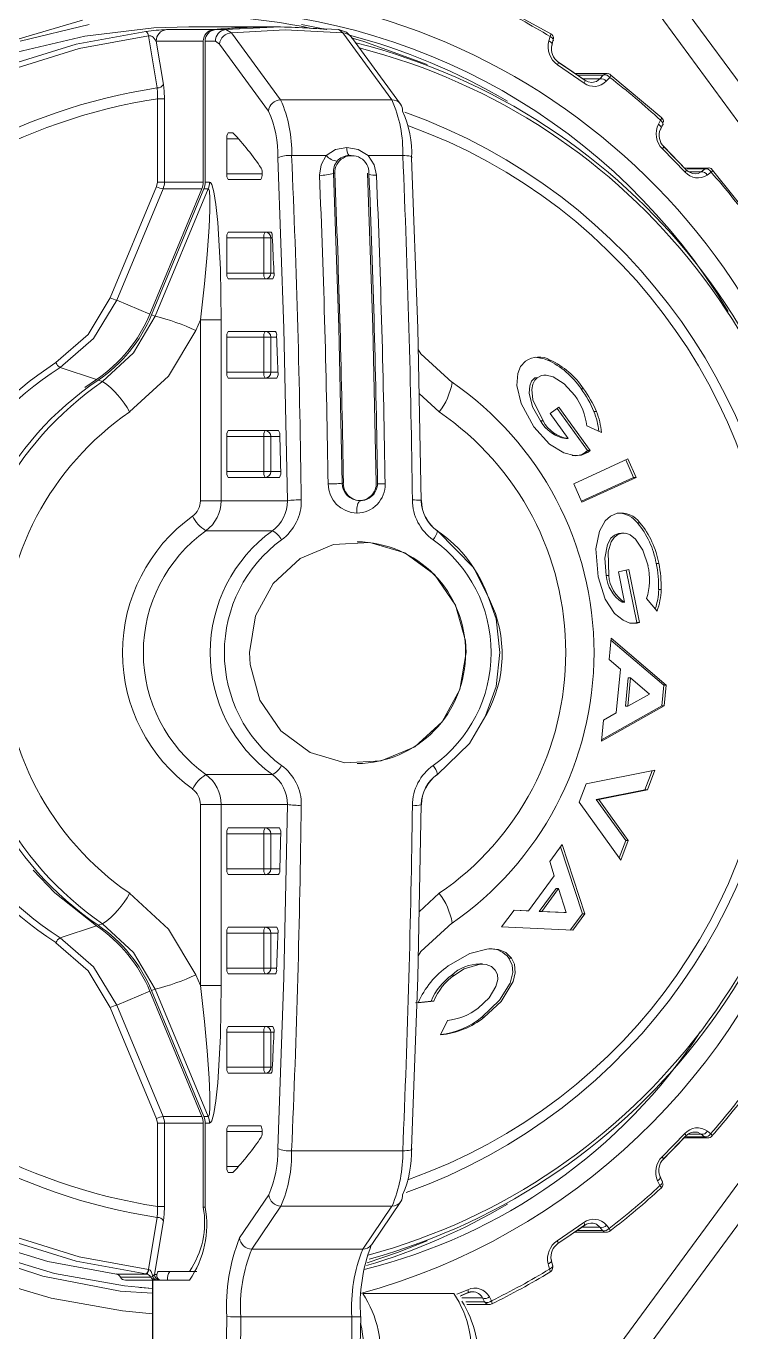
# Model space of a CAD drawing. Header units: millimetres. Extents: x 0 to 197, y 0 to 196.
# Drawn here: x 91.11 to 92.643, y 150.217 to 153.057 of the extents above; entities that cross this region are included whole.
import ezdxf

# ---------------------------------------------------------------- set-up
doc = ezdxf.new("R2010")
doc.units = ezdxf.units.MM

msp = doc.modelspace()

# ---------------------------------------------------------------- linework, layer by layer
at = {"color": 7, "linetype": 'Continuous', "lineweight": 15}
for p, q in [((92.7165, 152.8601), (91.5636, 154.4256)), ((91.5267, 154.3872), (92.6791, 152.8225)), ((92.2518, 153.0402), (92.1252, 153.1097)), ((91.3949, 152.9228), (91.3761, 153.036)), ((91.4155, 153.0497), (91.5178, 153.0497)), ((91.641, 153.0556), (91.4638, 153.0556)), ((91.522, 153.0497), (91.5441, 153.0497)), ((91.5441, 153.0497), (91.5571, 153.0426)), ((91.6637, 152.8969), (91.5571, 153.0426)), ((91.6635, 153.0556), (91.6451, 153.0556)), ((91.6635, 153.0556), (91.7905, 153.0497)), ((91.7905, 153.0497), (91.7989, 153.0426)), ((91.7989, 153.0426), (91.9054, 152.8969)), ((91.9244, 152.8875), (91.8178, 153.0332)), ((92.2473, 153.0252), (92.2501, 153.0346)), ((91.4085, 152.9304), (91.393, 153.0244)), ((91.393, 153.0244), (91.4953, 153.0244)), ((91.4953, 153.0244), (91.4953, 152.718)), ((91.4995, 152.718), (91.4995, 153.0244)), ((91.4995, 153.0244), (91.5216, 153.0244)), ((91.5216, 153.0244), (91.5308, 153.0183)), ((91.5308, 153.0183), (91.6373, 152.8726)), ((92.2544, 153.0184), (92.2563, 153.025)), ((92.3256, 152.9397), (92.2679, 152.9792)), ((92.3243, 152.9335), (92.2663, 152.9732)), ((92.3742, 152.9541), (92.3046, 152.9541)), ((92.3658, 152.9507), (92.3582, 152.9425)), ((92.4931, 152.8575), (92.3821, 152.9509)), ((92.3798, 152.9457), (92.3722, 152.9374)), ((91.3956, 152.718), (91.3956, 152.8993)), ((91.4107, 152.8993), (91.3956, 152.8993)), ((91.4107, 152.718), (91.4107, 152.8993)), ((91.9054, 152.8969), (91.6637, 152.8969)), ((92.4858, 152.8443), (92.4903, 152.8526)), ((92.4914, 152.8356), (92.4946, 152.8416)), ((91.5466, 152.8123), (91.5466, 152.7361)), ((91.5601, 152.825), (91.5493, 152.825)), ((92.5439, 152.7396), (92.4947, 152.7901)), ((92.5464, 152.7449), (92.4973, 152.7952)), ((91.6877, 152.7757), (91.763, 152.7757)), ((91.817, 152.7757), (91.8128, 152.7757)), ((91.8541, 152.7757), (91.9294, 152.7757)), ((92.5942, 152.7486), (92.5428, 152.7486)), ((91.5493, 152.7234), (91.6206, 152.7234)), ((91.7786, 152.7376), (91.7814, 152.7376)), ((92.5878, 152.7468), (92.5788, 152.7405)), ((92.6006, 152.7395), (92.5917, 152.7332)), ((92.6949, 152.6301), (92.6038, 152.7439)), ((91.293, 152.4662), (91.3936, 152.7081)), ((91.3072, 152.4612), (91.4078, 152.7031)), ((91.4924, 152.7031), (91.3792, 152.431)), ((91.3827, 152.4295), (91.4965, 152.7031)), ((91.506, 152.7031), (91.3908, 152.426)), ((91.3956, 152.718), (91.3936, 152.7081)), ((91.4107, 152.718), (91.3956, 152.718)), ((91.4078, 152.7031), (91.4924, 152.7031)), ((91.4953, 152.718), (91.4107, 152.718)), ((91.506, 152.7031), (91.4965, 152.7031)), ((91.509, 152.718), (91.4995, 152.718)), ((91.6428, 152.6091), (91.5493, 152.6091)), ((91.5466, 152.5964), (91.5466, 152.5202)), ((91.5466, 152.5964), (91.6272, 152.5964)), ((91.6272, 152.5964), (91.6272, 152.5202)), ((91.6272, 152.5964), (91.6423, 152.5964)), ((91.6423, 152.5964), (91.6423, 152.5202)), ((91.6272, 152.5202), (91.5466, 152.5202)), ((91.5493, 152.5075), (91.6465, 152.5075)), ((91.6423, 152.5202), (91.6272, 152.5202)), ((91.3072, 152.4612), (91.3792, 152.431)), ((91.3908, 152.426), (91.3827, 152.4295)), ((91.4793, 152.3949), (91.489, 152.4183)), ((91.489, 152.4183), (91.489, 152.0249)), ((91.5345, 152.4183), (91.489, 152.4183)), ((91.5345, 152.0249), (91.5345, 152.4183)), ((91.5466, 152.3805), (91.5466, 152.3043)), ((91.5466, 152.3805), (91.6272, 152.3805)), ((91.6524, 152.3932), (91.5493, 152.3932)), ((91.6272, 152.3805), (91.6272, 152.3043)), ((91.6272, 152.3805), (91.6423, 152.3805)), ((91.6423, 152.3805), (91.6423, 152.3043)), ((92.2445, 152.3309), (92.25, 152.3309)), ((91.2627, 152.2886), (91.1837, 152.3144)), ((91.6272, 152.3043), (91.5466, 152.3043)), ((91.6423, 152.3043), (91.6272, 152.3043)), ((92.241, 152.2979), (92.2361, 152.2979)), ((92.2417, 152.2979), (92.2414, 152.2979)), ((91.2627, 152.2886), (91.2376, 152.271)), ((91.2762, 152.2841), (91.2665, 152.2873)), ((91.5493, 152.2916), (91.6551, 152.2916)), ((92.2167, 152.2925), (92.2222, 152.2925)), ((92.3173, 152.2686), (92.3228, 152.2686)), ((92.269, 152.2283), (92.2505, 152.2144)), ((92.2505, 152.2144), (92.2896, 152.16)), ((92.2654, 152.2256), (92.3314, 152.1339)), ((92.337, 152.1339), (92.269, 152.2283)), ((92.3508, 152.219), (92.3453, 152.219)), ((92.2292, 152.1983), (92.2347, 152.1983)), ((92.3298, 152.1876), (92.3616, 152.1729)), ((91.5466, 152.1646), (91.5466, 152.0884)), ((91.5466, 152.1646), (91.6272, 152.1646)), ((91.6592, 152.1773), (91.5493, 152.1773)), ((91.6272, 152.1646), (91.6272, 152.0884)), ((91.6272, 152.1646), (91.6423, 152.1646)), ((91.6423, 152.1646), (91.6423, 152.0884)), ((92.2841, 152.16), (92.2896, 152.16)), ((92.3314, 152.1339), (92.3273, 152.1304)), ((92.3273, 152.1304), (92.3328, 152.1304)), ((92.3314, 152.1339), (92.337, 152.1339)), ((92.3328, 152.1304), (92.337, 152.1339)), ((92.4195, 152.1158), (92.3018, 152.0619)), ((92.4149, 152.1137), (92.4316, 152.0755)), ((92.4371, 152.0755), (92.4195, 152.1158)), ((91.6272, 152.0884), (91.5466, 152.0884)), ((91.5493, 152.0757), (91.6611, 152.0757)), ((91.6423, 152.0884), (91.6272, 152.0884)), ((92.4316, 152.0755), (92.3184, 152.0237)), ((92.3194, 152.0216), (92.4371, 152.0755)), ((92.4316, 152.0755), (92.4371, 152.0755)), ((91.8001, 152.063), (91.7973, 152.063)), ((92.3018, 152.0619), (92.3194, 152.0216)), ((91.5345, 152.0249), (91.489, 152.0249)), ((91.6783, 152.0249), (91.5345, 152.0249)), ((91.8345, 152.0249), (91.8383, 152.0249)), ((91.6459, 151.9596), (91.5011, 151.9596)), ((92.399, 151.9537), (92.4045, 151.9537)), ((92.4112, 151.9542), (92.4057, 151.9542)), ((92.44, 151.9767), (92.4455, 151.9767)), ((92.4211, 151.875), (92.3986, 151.8701)), ((92.3986, 151.8701), (92.4121, 151.8038)), ((92.4158, 151.8739), (92.4391, 151.7598)), ((92.4446, 151.7598), (92.4211, 151.875)), ((92.481, 151.8886), (92.4865, 151.8886)), ((92.3721, 151.8623), (92.3776, 151.8623)), ((92.4599, 151.8118), (92.4829, 151.7847)), ((92.4918, 151.8315), (92.4863, 151.8315)), ((92.4066, 151.8038), (92.4121, 151.8038)), ((92.4391, 151.7598), (92.4338, 151.7583)), ((92.4338, 151.7583), (92.4394, 151.7583)), ((92.4391, 151.7598), (92.4446, 151.7598)), ((92.4394, 151.7583), (92.4446, 151.7598)), ((92.3827, 151.7257), (92.3784, 151.6797)), ((92.3823, 151.7214), (92.4972, 151.6234)), ((92.5027, 151.6234), (92.3827, 151.7257)), ((92.3784, 151.6797), (92.403, 151.6581)), ((92.403, 151.6581), (92.3941, 151.5632)), ((92.4198, 151.6393), (92.414, 151.5775)), ((92.4195, 151.5775), (92.4253, 151.6393)), ((92.4253, 151.6393), (92.4198, 151.6393)), ((92.4253, 151.6393), (92.4665, 151.604)), ((92.4972, 151.6234), (92.493, 151.5784)), ((92.4972, 151.6234), (92.5027, 151.6234)), ((92.4985, 151.5784), (92.5027, 151.6234)), ((92.4665, 151.604), (92.4195, 151.5775)), ((92.3616, 151.5016), (92.4985, 151.5784)), ((92.493, 151.5784), (92.3619, 151.5049)), ((92.3941, 151.5632), (92.3659, 151.5476)), ((92.4195, 151.5775), (92.414, 151.5775)), ((92.493, 151.5784), (92.4985, 151.5784)), ((92.3659, 151.5476), (92.3616, 151.5016)), ((91.5011, 151.429), (91.6459, 151.429)), ((92.4781, 151.4386), (92.3287, 151.4091)), ((92.4721, 151.4374), (92.4564, 151.3959)), ((92.4619, 151.3959), (92.4781, 151.4386)), ((92.3287, 151.4091), (92.3136, 151.369)), ((92.4564, 151.3959), (92.3503, 151.3749)), ((92.3558, 151.3749), (92.4619, 151.3959)), ((92.4564, 151.3959), (92.4619, 151.3959)), ((91.489, 150.9703), (91.489, 151.3637)), ((91.489, 151.3637), (91.5345, 151.3637)), ((91.5345, 151.3637), (91.6783, 151.3637)), ((91.5345, 150.9703), (91.5345, 151.3637)), ((92.3136, 151.369), (92.4039, 151.2428)), ((92.3503, 151.3749), (92.3558, 151.3749)), ((92.3503, 151.3749), (92.4146, 151.2855)), ((92.4201, 151.2855), (92.3558, 151.3749)), ((91.5466, 151.3002), (91.5466, 151.224)), ((91.5466, 151.3002), (91.6272, 151.3002)), ((91.6611, 151.3129), (91.5493, 151.3129)), ((91.6272, 151.3002), (91.6272, 151.224)), ((91.6272, 151.3002), (91.6423, 151.3002)), ((91.6423, 151.3002), (91.6423, 151.224)), ((92.2764, 151.2771), (92.2493, 151.2402)), ((92.2726, 151.2719), (92.3203, 151.1263)), ((92.3258, 151.1263), (92.2764, 151.2771)), ((92.4146, 151.2855), (92.4003, 151.2478)), ((92.4039, 151.2428), (92.4201, 151.2855)), ((92.4146, 151.2855), (92.4201, 151.2855)), ((91.6272, 151.224), (91.5466, 151.224)), ((91.6423, 151.224), (91.6272, 151.224)), ((92.2493, 151.2402), (92.2592, 151.2088)), ((91.5493, 151.2113), (91.6592, 151.2113)), ((92.2592, 151.2088), (92.2032, 151.1327)), ((92.2629, 151.1809), (92.2265, 151.1314)), ((92.232, 151.1314), (92.2684, 151.1809)), ((92.2684, 151.1809), (92.2629, 151.1809)), ((92.2684, 151.1809), (92.2853, 151.129)), ((92.1715, 151.1344), (92.1443, 151.0976)), ((92.1713, 151.1341), (92.1977, 151.1327)), ((92.2032, 151.1327), (92.1715, 151.1344)), ((92.1977, 151.1327), (92.2032, 151.1327)), ((92.232, 151.1314), (92.2265, 151.1314)), ((92.2265, 151.1314), (92.2798, 151.129)), ((92.2853, 151.129), (92.232, 151.1314)), ((91.2665, 151.1013), (91.2762, 151.1045)), ((92.2798, 151.129), (92.2853, 151.129)), ((92.3203, 151.1263), (92.294, 151.0906)), ((92.2994, 151.0903), (92.3258, 151.1263)), ((92.3203, 151.1263), (92.3258, 151.1263)), ((91.1837, 151.0741), (91.2627, 151.1)), ((91.5466, 151.0843), (91.5466, 151.0081)), ((91.5466, 151.0843), (91.6272, 151.0843)), ((91.6551, 151.097), (91.5493, 151.097)), ((91.6272, 151.0843), (91.6272, 151.0081)), ((91.6272, 151.0843), (91.6423, 151.0843)), ((91.6423, 151.0843), (91.6423, 151.0081)), ((92.1443, 151.0976), (92.2994, 151.0903)), ((92.1028, 151.017), (92.0973, 151.017)), ((92.1603, 151.0296), (92.1658, 151.0296)), ((91.489, 150.9703), (91.4793, 150.9936)), ((91.6272, 151.0081), (91.5466, 151.0081)), ((91.5493, 150.9954), (91.6524, 150.9954)), ((91.6423, 151.0081), (91.6272, 151.0081)), ((92.0362, 150.9929), (92.0417, 150.9929)), ((91.3908, 150.9625), (91.3827, 150.9591)), ((91.4965, 150.6854), (91.3827, 150.9591)), ((91.3908, 150.9625), (91.506, 150.6854)), ((91.5345, 150.9703), (91.489, 150.9703)), ((91.3072, 150.9273), (91.3792, 150.9575)), ((91.3792, 150.9575), (91.4924, 150.6854)), ((91.9912, 150.9362), (91.9573, 150.9328)), ((91.9628, 150.9328), (91.9968, 150.9362)), ((91.9912, 150.9362), (91.9968, 150.9362)), ((91.3936, 150.6804), (91.293, 150.9223)), ((91.4078, 150.6854), (91.3072, 150.9273)), ((91.6465, 150.8811), (91.5493, 150.8811)), ((92.0265, 150.8943), (92.0115, 150.8625)), ((92.1069, 150.901), (92.1014, 150.901)), ((91.5466, 150.8684), (91.5466, 150.7922)), ((91.5466, 150.8684), (91.6272, 150.8684)), ((91.6272, 150.8684), (91.6272, 150.7922)), ((91.6272, 150.8684), (91.6423, 150.8684)), ((91.6423, 150.8684), (91.6423, 150.7922)), ((91.6272, 150.7922), (91.5466, 150.7922)), ((91.6423, 150.7922), (91.6272, 150.7922)), ((91.5493, 150.7795), (91.6428, 150.7795)), ((91.3936, 150.6804), (91.3956, 150.6705)), ((91.4924, 150.6854), (91.4078, 150.6854)), ((91.4965, 150.6854), (91.506, 150.6854)), ((91.3956, 150.4893), (91.3956, 150.6705)), ((91.3956, 150.6705), (91.4107, 150.6705)), ((91.4107, 150.6705), (91.4953, 150.6705)), ((91.4107, 150.4893), (91.4107, 150.6705)), ((91.4953, 150.6705), (91.4953, 150.4878)), ((91.4995, 150.4878), (91.4995, 150.6705)), ((91.4995, 150.6705), (91.509, 150.6705)), ((91.5466, 150.6525), (91.5466, 150.5763)), ((91.6206, 150.6652), (91.5493, 150.6652)), ((92.4938, 150.5976), (92.5431, 150.6481)), ((92.579, 150.6464), (92.5862, 150.6408)), ((92.5923, 150.6534), (92.5995, 150.6477)), ((92.4965, 150.5925), (92.5456, 150.6428)), ((92.5415, 150.6386), (92.5931, 150.6386)), ((92.5931, 150.6386), (92.5928, 150.6386)), ((91.9293, 150.6105), (91.6876, 150.6105)), ((91.5493, 150.5636), (91.5601, 150.5636)), ((92.4891, 150.5347), (92.4841, 150.5452)), ((91.6378, 150.5146), (91.5744, 150.421)), ((92.0803, 149.6645), (92.7165, 150.5284)), ((91.4107, 150.4893), (91.3956, 150.4893)), ((91.6008, 150.3968), (91.6643, 150.4904)), ((91.6643, 150.4904), (91.906, 150.4904)), ((91.906, 150.4904), (91.8426, 150.3968)), ((91.8619, 150.4067), (91.9254, 150.5003)), ((91.3761, 150.3526), (91.3949, 150.4658)), ((91.3893, 150.3417), (91.4085, 150.4581)), ((92.2654, 150.4147), (92.3233, 150.4544)), ((92.267, 150.4087), (92.3247, 150.4482)), ((92.3725, 150.449), (92.3785, 150.4418)), ((92.3031, 150.4335), (92.3728, 150.4335)), ((92.3581, 150.4444), (92.364, 150.4372)), ((92.3805, 150.4361), (92.3802, 150.436)), ((91.6008, 150.3968), (91.8426, 150.3968)), ((91.8608, 150.4052), (91.8619, 150.4067)), ((92.2486, 150.3531), (92.2458, 150.3645)), ((91.3066, 150.3425), (91.3717, 150.3425)), ((91.3814, 150.3356), (91.3149, 150.3356)), ((91.3717, 150.3425), (91.3706, 150.3427)), ((91.3765, 150.3525), (91.3761, 150.3526)), ((91.38, 150.3374), (91.3814, 150.3356)), ((91.3893, 150.3417), (91.3852, 150.3378)), ((91.3943, 150.3417), (91.3893, 150.3417)), ((91.465, 150.3481), (91.398, 150.3481)), ((91.465, 150.3481), (91.4814, 150.3481)), ((91.3258, 150.329), (91.3851, 150.329)), ((91.3575, 150.3131), (91.3851, 150.3111)), ((91.3851, 150.329), (91.3851, 149.7283)), ((91.3857, 150.329), (91.3851, 150.329)), ((91.3857, 149.7283), (91.3857, 150.329)), ((91.3857, 150.329), (91.465, 150.329)), ((92.0406, 150.2998), (91.8423, 150.2998)), ((92.0562, 150.2956), (92.0716, 150.3021)), ((92.1029, 150.2904), (92.1074, 150.2819)), ((92.118, 150.2925), (92.1225, 150.2841)), ((92.1233, 150.2775), (92.123, 150.2775)), ((91.5466, 150.2498), (91.5375, 149.7108)), ((91.8187, 150.2492), (91.5769, 150.2492)), ((91.8289, 149.7108), (91.8379, 150.2498)), ((92.069, 150.2762), (92.1177, 150.2762))]:
    msp.add_line(p, q, dxfattribs=at)
at = {"color": 8, "linetype": 'Continuous', "lineweight": 15}
for p, q in [((91.5441, 153.0497), (91.6635, 153.0556)), ((92.3095, 152.9507), (92.3658, 152.9507)), ((92.3582, 152.9425), (92.3215, 152.9425)), ((91.5466, 152.8123), (91.572, 152.8123)), ((91.6233, 152.7361), (91.5466, 152.7361)), ((92.548, 152.7468), (92.5878, 152.7468)), ((92.5788, 152.7405), (92.552, 152.7405)), ((91.6456, 152.5964), (91.6423, 152.5964)), ((91.6423, 152.5202), (91.6492, 152.5202)), ((91.6552, 152.3805), (91.6423, 152.3805)), ((91.6423, 152.3043), (91.6578, 152.3043)), ((91.9649, 152.2579), (92.0086, 152.2179)), ((91.662, 152.1646), (91.6423, 152.1646)), ((91.6423, 152.0884), (91.6638, 152.0884)), ((91.6638, 151.3002), (91.6423, 151.3002)), ((91.6423, 151.224), (91.662, 151.224)), ((92.0086, 151.1707), (91.9649, 151.1307)), ((91.6578, 151.0843), (91.6423, 151.0843)), ((91.6423, 151.0081), (91.6552, 151.0081)), ((91.6492, 150.8684), (91.6423, 150.8684)), ((91.6423, 150.7922), (91.6456, 150.7922)), ((91.5466, 150.6525), (91.6233, 150.6525)), ((92.5499, 150.6464), (92.579, 150.6464)), ((92.5708, 150.6508), (92.579, 150.6464)), ((92.5862, 150.6408), (92.5471, 150.6408)), ((91.572, 150.5763), (91.5466, 150.5763)), ((92.6791, 150.5661), (92.0871, 149.7622)), ((91.4995, 150.4878), (91.4953, 150.4878)), ((92.364, 150.4372), (92.3086, 150.4372)), ((92.3191, 150.4444), (92.3581, 150.4444)), ((92.0474, 150.2984), (92.0708, 150.3083)), ((92.0545, 150.2945), (92.071, 150.3015)), ((92.0583, 150.2904), (92.1029, 150.2904)), ((92.1074, 150.2819), (92.0666, 150.2819))]:
    msp.add_line(p, q, dxfattribs=at)
at = {"color": 8, "linetype": 'Continuous', "lineweight": 15, "flags": 128}
for points in [[(91.3851, 150.3009), (91.3146, 150.3053), (91.1459, 150.3376), (90.978, 150.3932), (90.8524, 150.4517), (90.7333, 150.523), (90.5149, 150.7048), (90.4205, 150.8119), (90.3375, 150.9285), (90.2679, 151.0506), (90.2107, 151.1792), (90.1376, 151.4396), (90.1148, 151.6943), (90.1249, 151.8645), (90.1565, 152.0373), (90.2107, 152.2094), (90.2679, 152.338), (90.3375, 152.46), (90.5149, 152.6838), (90.6195, 152.7804), (90.7333, 152.8655), (90.8524, 152.9368), (90.978, 152.9954), (91.2322, 153.0702)], [(92.141, 151.6943), (92.1326, 151.7681), (92.1172, 151.81)], [(92.5995, 150.6477), (92.6004, 150.6467), (92.6012, 150.6457), (92.6019, 150.6449), (92.6023, 150.6441), (92.6026, 150.6436), (92.6027, 150.6431), (92.6026, 150.6429)], [(92.3438, 150.453), (92.3509, 150.4506), (92.3581, 150.4444)], [(92.3785, 150.4418), (92.3792, 150.4406), (92.3798, 150.4394), (92.3802, 150.4384), (92.3806, 150.4376), (92.3807, 150.4369), (92.3807, 150.4364), (92.3805, 150.4361), (92.3805, 150.4361)], [(92.1225, 150.2841), (92.1229, 150.2827), (92.1233, 150.2814), (92.1235, 150.2802), (92.1237, 150.2793), (92.1237, 150.2785), (92.1236, 150.2779), (92.1234, 150.2776), (92.1233, 150.2775)]]:
    msp.add_lwpolyline(points, dxfattribs=at)
at = {"color": 7, "linetype": 'Continuous', "lineweight": 15, "flags": 128}
for points in [[(91.0712, 152.9723), (91.2188, 153.018), (91.3706, 153.0459)], [(91.0789, 152.9629), (91.2254, 153.0083), (91.3761, 153.036)], [(91.4638, 153.0556), (91.388, 153.0533), (91.2375, 153.0357), (91.0899, 153.0006)], [(91.0967, 153.0247), (91.2473, 153.0606)], [(91.3761, 153.036), (91.3774, 153.0362), (91.3787, 153.0363), (91.3801, 153.0362), (91.3814, 153.036), (91.384, 153.0349), (91.3864, 153.0334), (91.393, 153.0244)], [(91.5571, 153.0426), (91.6733, 153.049), (91.7989, 153.0426)], [(91.7089, 153.0606), (91.7634, 153.0498)], [(91.8148, 153.0362), (91.8068, 153.044), (91.7918, 153.0496)], [(92.2563, 153.025), (92.2572, 153.0271), (92.2563, 153.0297), (92.2544, 153.0318), (92.2526, 153.0332), (92.2501, 153.0346)], [(91.9827, 152.9737), (91.8448, 153.0236), (91.8169, 153.0317)], [(92.2473, 153.0252), (92.2493, 153.0242), (92.251, 153.023), (92.2525, 153.0217), (92.2535, 153.0204), (92.2542, 153.0191), (92.2544, 153.0179), (92.2542, 153.0167), (92.2535, 153.0157)], [(92.2544, 153.0184), (92.2556, 153.0227), (92.2572, 153.0278)], [(92.2684, 152.9786), (92.2684, 152.9788), (92.2682, 152.9791), (92.2679, 152.9792)], [(92.3262, 152.9391), (92.3001, 152.957), (92.2684, 152.9786)], [(91.3956, 152.8993), (91.3956, 152.9131), (91.3949, 152.9228)], [(91.4107, 152.8993), (91.4102, 152.9157), (91.4085, 152.9304)], [(92.3411, 152.9346), (92.333, 152.936), (92.3256, 152.9397)], [(92.3582, 152.9425), (92.3508, 152.9368), (92.3411, 152.9346)], [(92.4858, 152.8443), (92.4876, 152.8428), (92.4891, 152.8413), (92.4902, 152.8397), (92.491, 152.8381), (92.4914, 152.8367), (92.4914, 152.8353), (92.4909, 152.8341), (92.4901, 152.8332)], [(92.4946, 152.8416), (92.4958, 152.8436), (92.4955, 152.8464), (92.4935, 152.8497), (92.4903, 152.8526)], [(92.4914, 152.8359), (92.4935, 152.8396), (92.4959, 152.8442)], [(92.4931, 152.8575), (92.4931, 152.8577), (92.4929, 152.858)], [(91.763, 152.7757), (91.7834, 152.7889), (91.8075, 152.7933)], [(91.8075, 152.7933), (91.8323, 152.7889), (91.8541, 152.7757)], [(92.4977, 152.7947), (92.4977, 152.7949), (92.4976, 152.7951), (92.4973, 152.7952)], [(92.5468, 152.7443), (92.5246, 152.7671), (92.4977, 152.7947)], [(91.6575, 152.7708), (91.6707, 152.3995), (91.6783, 152.0249)], [(91.7484, 152.7329), (91.7516, 152.7558), (91.763, 152.7757)], [(91.8541, 152.7757), (91.8671, 152.7558), (91.8723, 152.7329)], [(91.9294, 152.7757), (91.9341, 152.7756), (91.9385, 152.7753), (91.9423, 152.7749), (91.9454, 152.7743), (91.9476, 152.7735), (91.949, 152.7727), (91.9494, 152.7717), (91.9488, 152.7708)], [(91.9697, 152.0249), (91.962, 152.3995), (91.9488, 152.7708)], [(91.7786, 152.7376), (91.7902, 152.4016), (91.7973, 152.063)], [(91.8717, 152.063), (91.8646, 152.4016), (91.8529, 152.7376)], [(92.5468, 152.7443), (92.5468, 152.7445), (92.5467, 152.7448), (92.5464, 152.7449)], [(92.5788, 152.7405), (92.572, 152.737), (92.5657, 152.7361)], [(92.6006, 152.7395), (92.5978, 152.743), (92.5942, 152.7458), (92.5922, 152.7467), (92.5904, 152.7471), (92.5878, 152.7468)], [(92.6038, 152.7443), (92.6038, 152.7441), (92.6038, 152.7439)], [(91.489, 152.4183), (91.4977, 152.4966), (91.5038, 152.5604), (91.5082, 152.6197), (91.5099, 152.657), (91.5099, 152.6831), (91.5086, 152.6981), (91.5075, 152.7019), (91.506, 152.7031)], [(91.5345, 152.4183), (91.5327, 152.5286), (91.527, 152.6302), (91.5229, 152.6692), (91.5184, 152.697), (91.5136, 152.713), (91.5113, 152.7168), (91.509, 152.718)], [(91.1746, 152.3252), (91.2445, 152.3863), (91.293, 152.4662)], [(91.1837, 152.3144), (91.2566, 152.378), (91.3072, 152.4612)], [(91.3908, 152.426), (91.3437, 152.3463), (91.2762, 152.2841)], [(91.3351, 152.2179), (91.42, 152.2955), (91.4793, 152.3949)], [(92.037, 152.282), (91.9685, 152.3446), (91.9629, 152.3539)], [(92.1966, 152.3285), (92.1859, 152.3167), (92.1798, 152.3019), (92.1776, 152.2756), (92.1868, 152.2362), (92.2148, 152.1855)], [(92.2172, 152.3369), (92.2373, 152.3335), (92.2445, 152.3309)], [(92.2222, 152.2925), (92.2312, 152.297), (92.2413, 152.2979), (92.2567, 152.294), (92.2809, 152.2789), (92.3037, 152.2537)], [(92.0348, 152.2841), (92.0369, 152.2823), (92.037, 152.282)], [(92.2167, 152.2925), (92.2096, 152.2848), (92.2057, 152.275), (92.2047, 152.2586), (92.2118, 152.2294), (92.2292, 152.1983)], [(92.2347, 152.1983), (92.2124, 152.2445), (92.2101, 152.2667), (92.2122, 152.2784), (92.2167, 152.2871), (92.2222, 152.2925)], [(92.2148, 152.1855), (92.2488, 152.148), (92.2802, 152.1287), (92.3026, 152.1231), (92.3185, 152.1239), (92.3328, 152.1304)], [(91.9504, 152.0264), (91.9551, 152.0264), (91.9595, 152.0263), (91.9632, 152.0261), (91.9663, 152.0259), (91.9686, 152.0257), (91.9699, 152.0254), (91.9703, 152.0252), (91.9697, 152.0249)], [(92.3958, 151.9975), (92.3814, 151.9913), (92.3701, 151.9808), (92.3575, 151.9587), (92.3495, 151.9204), (92.3543, 151.859)], [(92.0048, 151.9591), (92.0048, 151.9593), (92.0041, 151.9596)], [(92.1182, 151.8099), (92.0843, 151.8788), (92.0048, 151.9591)], [(92.399, 151.9537), (92.3899, 151.9499), (92.3825, 151.9431), (92.3749, 151.9293), (92.3689, 151.8996), (92.3721, 151.8623)], [(92.3776, 151.8623), (92.3761, 151.9137), (92.383, 151.9351), (92.3895, 151.9449), (92.3974, 151.951), (92.4045, 151.9537)], [(92.4045, 151.9537), (92.4145, 151.9539), (92.424, 151.9504), (92.4359, 151.9409), (92.4519, 151.9174), (92.4631, 151.8833)], [(92.0672, 151.6943), (92.0538, 151.6144), (92.0152, 151.5436), (91.9558, 151.4897), (91.8824, 151.4589), (91.8034, 151.4546), (91.7277, 151.4773), (91.6638, 151.5244), (91.6187, 151.5907), (91.5974, 151.6687), (91.5961, 151.6943), (91.6093, 151.7741), (91.6472, 151.8449), (91.7059, 151.8988), (91.7788, 151.9297), (91.8577, 151.934), (91.9338, 151.9113), (91.9984, 151.8642), (92.0442, 151.7978), (92.0659, 151.7198), (92.0672, 151.6943)], [(92.3543, 151.859), (92.3699, 151.8105), (92.3903, 151.7798), (92.4088, 151.7646), (92.4233, 151.7585), (92.4394, 151.7583)], [(92.141, 151.6943), (92.1326, 151.6204), (92.1093, 151.5571)], [(92.0048, 151.4295), (92.0748, 151.4967), (92.1104, 151.5572)], [(92.0048, 151.4294), (92.0048, 151.4293), (92.0041, 151.429)], [(91.6783, 151.3637), (91.6706, 150.9879), (91.6574, 150.6155)], [(91.9487, 150.6155), (91.962, 150.9879), (91.9697, 151.3637)], [(91.1252, 151.2208), (91.1723, 151.1719), (91.2627, 151.1)], [(91.4793, 150.9936), (91.42, 151.093), (91.3351, 151.1707)], [(91.2762, 151.1045), (91.3437, 151.0422), (91.3908, 150.9625)], [(91.9629, 151.0346), (91.9685, 151.044), (92.037, 151.1066)], [(92.0348, 151.1045), (92.0369, 151.1063), (92.037, 151.1065)], [(91.3072, 150.9273), (91.2566, 151.0105), (91.1837, 151.0741)], [(91.293, 150.9223), (91.2445, 151.0022), (91.1746, 151.0633)], [(92.1658, 151.0296), (92.1534, 151.0417), (92.1381, 151.0483), (92.1151, 151.0499), (92.0756, 151.0401), (92.0285, 151.0127)], [(92.0417, 150.9929), (92.063, 151.0062), (92.0979, 151.0169), (92.1106, 151.0162), (92.1226, 151.0115), (92.1308, 151.0036)], [(92.1603, 151.0296), (92.1674, 151.0142), (92.1686, 150.9983), (92.1628, 150.9749), (92.1403, 150.938), (92.1014, 150.901)], [(92.1069, 150.901), (92.1437, 150.9354), (92.17, 150.9792), (92.1741, 150.9976), (92.1723, 151.0166), (92.1658, 151.0296)], [(92.1308, 151.0036), (92.1353, 150.994), (92.1361, 150.9833), (92.1323, 150.9679), (92.1175, 150.9433), (92.0937, 150.921)], [(91.506, 150.6854), (91.5075, 150.6867), (91.5086, 150.6904), (91.5099, 150.7054), (91.5099, 150.7315), (91.5082, 150.7689), (91.5038, 150.8282), (91.4977, 150.8919), (91.489, 150.9703)], [(91.509, 150.6705), (91.5114, 150.6718), (91.5138, 150.6758), (91.5184, 150.6915), (91.5229, 150.7194), (91.527, 150.7583), (91.5327, 150.8599), (91.5345, 150.9703)], [(92.4969, 150.593), (92.5192, 150.6158), (92.546, 150.6434)], [(92.546, 150.6434), (92.546, 150.6432), (92.5459, 150.6429), (92.5456, 150.6428)], [(92.6026, 150.6429), (92.6026, 150.6429), (92.6023, 150.6428)], [(91.9293, 150.6105), (91.934, 150.6106), (91.9384, 150.6109), (91.9422, 150.6114), (91.9453, 150.612), (91.9475, 150.6127), (91.9489, 150.6136), (91.9493, 150.6145), (91.9487, 150.6155)], [(92.4969, 150.593), (92.4969, 150.5928), (92.4968, 150.5926), (92.4965, 150.5925)], [(92.4841, 150.5452), (92.4859, 150.5465), (92.4874, 150.548), (92.4886, 150.5494), (92.4894, 150.5509), (92.4899, 150.5523), (92.4899, 150.5536), (92.4895, 150.5548), (92.4887, 150.5557)], [(92.4891, 150.5347), (92.4912, 150.5364), (92.4928, 150.538), (92.4944, 150.5405), (92.4948, 150.5433), (92.4937, 150.5453)], [(92.4937, 150.5453), (92.4909, 150.5511), (92.4899, 150.5532)], [(92.4949, 150.5426), (92.4926, 150.5473), (92.4899, 150.553)], [(92.4914, 150.5293), (92.4917, 150.5294), (92.4917, 150.5294)], [(91.3949, 150.4658), (91.3956, 150.4754), (91.3956, 150.4893)], [(91.4085, 150.4581), (91.4102, 150.4728), (91.4107, 150.4893)], [(92.2674, 150.4093), (92.2936, 150.4272), (92.3252, 150.4488)], [(91.3761, 150.3526), (91.2254, 150.3802), (91.0789, 150.4256)], [(91.0122, 150.414), (91.1574, 150.3697), (91.3066, 150.3425)], [(91.3706, 150.3427), (91.2188, 150.3706), (91.0712, 150.4163)], [(91.8519, 150.3671), (91.9183, 150.3894), (91.9827, 150.4148)], [(92.2674, 150.4093), (92.2674, 150.4091), (92.2673, 150.4088), (92.267, 150.4087)], [(91.3851, 150.3109), (91.3238, 150.3167), (91.1715, 150.3437), (91.0232, 150.3883)], [(92.2458, 150.3645), (92.2478, 150.3655), (92.2495, 150.3666), (92.251, 150.3678), (92.2521, 150.369), (92.2528, 150.3702), (92.253, 150.3714), (92.2529, 150.3725), (92.2523, 150.3735)], [(92.2551, 150.3621), (92.2535, 150.3685), (92.2529, 150.3709)], [(92.2558, 150.3593), (92.2545, 150.3645), (92.2529, 150.3708)], [(91.0121, 150.3351), (91.164, 150.2898), (91.3199, 150.2623), (91.3851, 150.2562)], [(91.3852, 150.3378), (91.3819, 150.3476), (91.3794, 150.3508), (91.378, 150.3519), (91.3765, 150.3525)], [(91.3852, 150.3378), (91.3828, 150.3366), (91.3814, 150.3356)], [(91.398, 150.3481), (91.3975, 150.348), (91.397, 150.3477), (91.3965, 150.3471), (91.396, 150.3464), (91.3956, 150.3455), (91.3951, 150.3444), (91.3947, 150.3432), (91.3943, 150.3417)], [(92.2486, 150.3531), (92.2512, 150.3544), (92.253, 150.3556), (92.2549, 150.3575), (92.2559, 150.36), (92.2551, 150.3621)], [(92.2498, 150.3468), (92.2501, 150.3469), (92.2503, 150.3472), (92.2504, 150.3478), (92.2503, 150.3485), (92.2501, 150.3494), (92.2497, 150.3505), (92.2492, 150.3517), (92.2486, 150.3531)], [(92.0714, 150.3017), (92.0713, 150.3016), (92.071, 150.3015)], [(92.0714, 150.3017), (92.0767, 150.3033), (92.0818, 150.3038)], [(92.1175, 150.2765), (92.1196, 150.2764), (92.1232, 150.2777)], [(91.8187, 150.2492), (91.8234, 150.2492), (91.8277, 150.2492), (91.8315, 150.2493), (91.8346, 150.2494), (91.8368, 150.2495), (91.8382, 150.2496), (91.8385, 150.2497), (91.8379, 150.2498)]]:
    msp.add_lwpolyline(points, dxfattribs=at)
at = {"color": 7, "linetype": 'Continuous', "lineweight": 15}
for centre, radius, start, end in [((91.4633, 151.7123), 1.4241, 1.3195, 87.2998), ((91.4608, 151.7446), 1.5123, 58.5394, 63.9906), ((91.4638, 151.7587), 1.3211, 78.324, 94.6123), ((91.4376, 152.5257), 0.5244, 92.4224, 97.3463), ((91.3628, 153.035), 0.0134, 4.2286, 54.2612), ((91.4181, 153.0247), 0.0252, 96.0956, 180.5962), ((91.5205, 153.0247), 0.0252, 96.0956, 180.5962), ((91.5246, 153.0247), 0.0252, 96.0956, 180.5962), ((91.641, 151.7582), 1.2974, 84.5521, 95.4479), ((91.5468, 153.0247), 0.0252, 96.0956, 180.5962), ((91.6451, 151.7581), 1.2975, 90.0002, 95.4478), ((91.5572, 153.0161), 0.0265, 90.1579, 175.3007), ((91.4745, 151.7454), 1.336, 59.2785, 75.3897), ((92.2511, 153.0402), 0.000708, 1.9806, 53.0641), ((92.2461, 153.0305), 0.0115, 357.1197, 62.2828), ((91.4935, 151.6941), 1.3681, 285.3836, 75.863), ((92.2933, 153.0126), 0.0478, 164.5928, 235.58), ((92.2877, 153.0081), 0.035, 167.3254, 235.6449), ((92.3692, 152.9381), 0.013, 35.2985, 104.9558), ((92.3754, 152.9447), 0.00925, 45.9536, 98.8041), ((92.3815, 152.951), 0.000614, 354.3281, 47.4795), ((91.5808, 151.6943), 1.2425, 98.6043, 261.3957), ((91.3956, 152.9374), 0.0146, 267.1126, 331.6556), ((92.346, 152.9625), 0.0363, 233.0833, 316.2962), ((92.3256, 152.9391), 0.000616, 359.7935, 84.8694), ((92.3614, 152.9293), 0.0135, 36.789, 103.4834), ((91.4495, 151.7281), 1.5323, 47.2127, 52.6163), ((91.582, 151.6943), 1.2193, 98.7956, 261.2044), ((91.6637, 152.8704), 0.0265, 90.1579, 175.3007), ((91.4103, 152.7838), 0.2775, 358.332, 24.0554), ((91.6521, 152.7838), 0.2775, 358.332, 24.0554), ((91.4245, 152.7776), 0.2331, 358.331, 24.0565), ((91.9059, 152.8742), 0.0228, 355.9567, 35.9963), ((91.7158, 152.7776), 0.2331, 358.331, 24.0565), ((92.528, 152.8233), 0.0471, 153.6276, 224.8939), ((92.4858, 152.8491), 0.0112, 357.9512, 51.2777), ((91.5633, 152.8153), 0.017, 145.2532, 190.2677), ((91.56, 152.8241), 0.000873, 38.9906, 85.8773), ((91.108, 152.4029), 0.6187, 33.9212, 42.9728), ((92.5216, 152.8195), 0.0343, 156.464, 225.0536), ((91.8296, 152.7903), 0.0223, 172.201, 220.9557), ((91.6829, 152.7101), 0.0658, 85.874, 112.7894), ((66.8216, 151.7047), 24.8891, 0.74062, 2.46638), ((91.7909, 152.8005), 0.0373, 221.6784, 263.4614), ((91.815, 152.7404), 0.0366, 141.0193, 184.4262), ((91.8186, 152.7383), 0.0372, 359.0111, 180.9889), ((91.8125, 152.7421), 0.0336, 89.5972, 140.5941), ((67.0634, 151.7047), 24.8891, 0.74062, 2.46638), ((92.5944, 152.7374), 0.0115, 36.2432, 124.72), ((92.5942, 152.7365), 0.0122, 90.0316, 121.9362), ((91.5633, 152.733), 0.017, 169.7323, 214.7468), ((91.5943, 152.7367), 0.0295, 333.1578, 22.9859), ((91.7531, 152.8009), 0.0682, 266.0074, 291.9236), ((66.8668, 151.7046), 24.9027, 0.82066, 2.36647), ((66.7257, 151.7046), 25.077, 0.81881, 2.36092), ((66.8001, 151.7046), 25.077, 0.81881, 2.36092), ((66.9908, 151.7046), 24.9027, 0.82066, 2.36647), ((92.5715, 152.7639), 0.0367, 221.3546, 303.3346), ((92.5665, 152.7635), 0.0274, 222.7163, 268.4172), ((92.5801, 152.7278), 0.0127, 25.178, 95.7625), ((91.4339, 151.713), 1.554, 35.9915, 41.3445), ((91.4231, 152.7693), 0.068, 244.2975, 256.9763), ((91.3719, 152.718), 0.0389, 337.4481, 0.0166), ((91.4564, 152.718), 0.0389, 337.4481, 0.0166), ((91.4606, 152.718), 0.0389, 337.4481, 0.0166), ((91.4701, 152.718), 0.0389, 337.4481, 0.0166), ((91.5633, 152.5994), 0.017, 145.2532, 190.2677), ((91.6439, 152.5994), 0.017, 145.2532, 190.2677), ((91.6298, 152.5965), 0.0126, 359.3179, 89.3013), ((91.633, 152.6011), 0.0126, 351.496, 39.0759), ((74.5168, 151.7333), 17.1505, 2.63847, 2.89415), ((91.6286, 152.5185), 0.021, 328.2636, 11.8078), ((91.5633, 152.5171), 0.017, 169.7323, 214.7468), ((91.6439, 152.5171), 0.017, 169.7323, 214.7468), ((91.6298, 152.52), 0.0126, 270.6987, 0.6821), ((91.3225, 152.5274), 0.068, 244.2975, 256.9763), ((91.0852, 152.5527), 0.3182, 303.8978, 337.5181), ((91.0893, 152.5506), 0.3174, 303.9312, 337.5603), ((91.2951, 152.0121), 0.4248, 64.2975, 76.9763), ((91.5633, 152.3835), 0.017, 145.2532, 190.2677), ((91.6439, 152.3835), 0.017, 145.2532, 190.2677), ((91.6298, 152.3806), 0.0126, 359.3179, 89.3013), ((91.6416, 152.3848), 0.0136, 351.0488, 37.9133), ((73.9839, 151.7107), 17.6839, 1.92969, 2.17753), ((91.5794, 151.6943), 0.7496, 122.6806, 237.3194), ((91.2004, 152.3378), 0.0287, 205.8817, 234.4194), ((92.2252, 152.287), 0.0505, 60.5118, 124.5418), ((92.1684, 152.1684), 0.1795, 33.9371, 64.9019), ((92.174, 152.1684), 0.1794, 33.9303, 64.9086), ((91.5813, 151.6943), 0.7367, 122.6643, 237.3357), ((91.5633, 152.3012), 0.017, 169.7323, 214.7468), ((91.6439, 152.3012), 0.017, 169.7323, 214.7468), ((91.6298, 152.3041), 0.0126, 270.6987, 0.6821), ((91.6383, 152.3023), 0.02, 327.5459, 11.399), ((91.6702, 151.6943), 0.7174, 124.2435, 235.7565), ((91.6805, 151.6943), 0.7151, 124.4338, 235.5662), ((91.1716, 152.1316), 0.1849, 27.8179, 55.5698), ((91.6305, 151.6943), 0.7151, 304.4338, 55.5662), ((92.1197, 152.1244), 0.2446, 22.7399, 36.1068), ((92.123, 152.1232), 0.2471, 22.8083, 36.0383), ((92.1968, 152.1733), 0.1338, 6.1514, 36.9504), ((91.6941, 151.6943), 0.6348, 124.4338, 235.5662), ((91.653, 151.6967), 0.631, 359.7829, 55.6937), ((92.2064, 152.1624), 0.15, 5.0507, 22.1749), ((92.2054, 152.1605), 0.1567, 4.5345, 21.9222), ((92.2966, 152.2365), 0.0775, 209.5292, 260.7109), ((92.3004, 152.2341), 0.0748, 208.5658, 261.6743), ((91.5633, 152.1676), 0.017, 145.2532, 190.2677), ((91.6439, 152.1676), 0.017, 145.2532, 190.2677), ((91.6298, 152.1647), 0.0126, 359.3179, 89.3013), ((91.6475, 152.1685), 0.0147, 350.6216, 36.8373), ((73.5997, 151.6992), 18.0683, 1.2383, 1.48077), ((92.3055, 152.1576), 0.0348, 258.1654, 308.5884), ((91.5633, 152.0853), 0.017, 169.7323, 214.7468), ((91.6439, 152.0853), 0.017, 169.7323, 214.7468), ((91.6298, 152.0882), 0.0126, 270.6987, 0.6821), ((91.6452, 152.086), 0.0189, 326.7817, 10.9968), ((91.772, 152.246), 0.1848, 268.4731, 277.8908), ((91.8307, 152.0617), 0.0636, 180.3597, 269.286), ((91.836, 152.0635), 0.0387, 180.8655, 269.0275), ((91.8373, 152.0623), 0.0372, 178.9841, 1.0159), ((91.8294, 152.0597), 0.0616, 270.4154, 1.4774), ((91.8349, 152.0617), 0.0368, 270.6526, 2.0302), ((91.4475, 152.0247), 0.0415, 305.5688, 0.2227), ((91.4545, 152.0246), 0.0799, 305.5877, 0.2038), ((91.6, 152.0231), 0.0784, 305.8613, 1.297), ((91.6041, 152.0244), 0.1046, 305.9751, 1.0658), ((91.7037, 151.8225), 0.204, 88.6154, 97.1441), ((91.8653, 152.0047), 0.0361, 146.1217, 190.6713), ((92.0581, 152.0275), 0.1078, 180.5792, 234.4423), ((92.0512, 152.0261), 0.0815, 180.8598, 234.6991), ((92.0525, 152.0262), 0.0823, 180.6107, 234.6016), ((91.6849, 151.6943), 0.3653, 125.7072, 234.2928), ((91.5459, 152.0311), 0.0844, 208.4388, 237.9433), ((92.4041, 151.9474), 0.0507, 35.3268, 99.3788), ((92.3971, 151.9441), 0.0539, 37.2723, 88.0306), ((91.6917, 151.6943), 0.3267, 125.7072, 234.2928), ((91.838, 151.6943), 0.3276, 125.9112, 234.0888), ((91.6226, 151.9168), 0.0487, 28.1688, 61.3715), ((91.8417, 151.7193), 0.29, 18.2353, 55.9616), ((92.2978, 151.8571), 0.1858, 9.781, 40.0857), ((92.3032, 151.857), 0.1859, 9.7903, 40.0765), ((91.8458, 151.6943), 0.3046, 126.2936, 233.7064), ((91.8275, 151.6972), 0.2384, 359.2878, 89.3314), ((91.8202, 151.6943), 0.3017, 305.5189, 54.4811), ((92.3303, 151.8533), 0.1361, 342.262, 12.7694), ((92.2383, 151.8372), 0.248, 358.6742, 11.9733), ((92.2386, 151.8367), 0.2533, 358.8134, 11.8341), ((92.4516, 151.8698), 0.0799, 185.3764, 235.6563), ((92.4552, 151.8686), 0.0779, 184.6847, 236.348), ((92.3411, 151.8355), 0.1453, 341.5252, 358.4014), ((92.3349, 151.8371), 0.157, 340.5067, 357.9368), ((91.8747, 151.6909), 0.271, 330.418, 26.0525), ((91.8275, 151.6913), 0.2384, 270.6686, 0.7122), ((91.653, 151.6919), 0.631, 304.3063, 0.2171), ((91.6226, 151.4717), 0.0487, 298.6285, 331.8312), ((91.6041, 151.3641), 0.1046, 358.9338, 54.0253), ((92.0581, 151.3611), 0.1078, 125.558, 179.4204), ((91.5459, 151.3574), 0.0844, 122.0567, 151.5612), ((91.4545, 151.364), 0.0799, 359.7962, 54.4123), ((91.6, 151.3655), 0.0784, 358.703, 54.1387), ((92.0512, 151.3625), 0.0815, 125.3009, 179.1402), ((92.0525, 151.3624), 0.0823, 125.3989, 179.3888), ((91.4475, 151.3638), 0.0415, 359.7769, 54.4316), ((91.7037, 151.5661), 0.204, 262.8559, 271.3846), ((66.8237, 151.6838), 24.887, 357.52822, 359.25943), ((67.0655, 151.6838), 24.887, 357.52822, 359.25943), ((91.5633, 151.3032), 0.017, 145.2532, 190.2677), ((91.6439, 151.3032), 0.017, 145.2532, 190.2677), ((91.6298, 151.3003), 0.0126, 359.3179, 89.3013), ((91.6452, 151.3025), 0.0189, 349.0032, 33.2183), ((73.5997, 151.6894), 18.0683, 358.51923, 358.7617), ((91.5633, 151.221), 0.017, 169.7323, 214.7468), ((91.6439, 151.221), 0.017, 169.7323, 214.7468), ((91.6298, 151.2238), 0.0126, 270.6987, 0.6821), ((91.6475, 151.2201), 0.0147, 323.1627, 9.3784), ((91.4616, 151.6707), 1.4214, 285.3198, 341.9692), ((91.1716, 151.2569), 0.1849, 304.4302, 332.1821), ((91.0888, 150.8374), 0.3181, 22.4779, 56.0306), ((91.2004, 151.0508), 0.0287, 125.5807, 154.1182), ((91.0859, 150.8365), 0.3173, 22.4347, 56.1495), ((91.5633, 151.0873), 0.017, 145.2532, 190.2677), ((91.6439, 151.0873), 0.017, 145.2532, 190.2677), ((91.6298, 151.0844), 0.0126, 359.3179, 89.3013), ((91.6383, 151.0863), 0.02, 348.601, 32.4541), ((73.9839, 151.6778), 17.6839, 357.82247, 358.07031), ((92.1206, 151.0009), 0.049, 35.8275, 93.3072), ((92.0952, 150.9312), 0.0854, 88.674, 133.7116), ((91.2951, 151.3764), 0.4248, 283.0237, 295.7025), ((91.5633, 151.0051), 0.017, 169.7323, 214.7468), ((91.6439, 151.0051), 0.017, 169.7323, 214.7468), ((91.6298, 151.0079), 0.0126, 270.6987, 0.6821), ((91.6416, 151.0038), 0.0136, 322.0867, 8.9512), ((92.1378, 150.8559), 0.1911, 124.8863, 156.2907), ((92.1135, 150.8854), 0.1324, 125.6931, 157.4072), ((92.1192, 150.8852), 0.1326, 125.7216, 157.3787), ((91.3225, 150.8611), 0.068, 103.0237, 115.7025), ((92.0129, 151.0262), 0.1326, 275.8965, 307.5479), ((91.5633, 150.8714), 0.017, 145.2532, 190.2677), ((91.6439, 150.8714), 0.017, 145.2532, 190.2677), ((91.6298, 150.8685), 0.0126, 359.3179, 89.3013), ((91.6286, 150.87), 0.021, 348.1922, 31.7364), ((91.9911, 151.0508), 0.1894, 276.1788, 307.702), ((91.9922, 151.0361), 0.1738, 276.5146, 308.9389), ((74.5168, 151.6552), 17.1505, 357.10585, 357.36153), ((91.5633, 150.7892), 0.017, 169.7323, 214.7468), ((91.6439, 150.7892), 0.017, 169.7323, 214.7468), ((91.6298, 150.792), 0.0126, 270.6987, 0.6821), ((91.633, 150.7874), 0.0126, 320.9241, 8.504), ((91.434, 151.6755), 1.5539, 318.5924, 323.9457), ((91.4314, 151.6754), 1.5612, 318.5924, 323.9457), ((91.4231, 150.6192), 0.068, 103.0237, 115.7025), ((91.3719, 150.6705), 0.0389, 359.9834, 22.5519), ((91.4564, 150.6705), 0.0389, 359.9834, 22.5519), ((91.4606, 150.6705), 0.0389, 359.9834, 22.5519), ((91.4701, 150.6705), 0.0389, 359.9834, 22.5519), ((91.5633, 150.6555), 0.017, 145.2532, 190.2677), ((91.5943, 150.6519), 0.0295, 337.0141, 26.8422), ((92.5706, 150.624), 0.0365, 53.4958, 138.8187), ((92.565, 150.6252), 0.0262, 77.2524, 137.8652), ((92.5807, 150.6594), 0.0131, 262.3913, 332.5827), ((92.5879, 150.6537), 0.013, 262.3084, 332.679), ((91.108, 150.9857), 0.6187, 317.0272, 326.0788), ((92.5941, 150.6493), 0.0105, 263.2068, 323.3059), ((91.4168, 150.6098), 0.2407, 336.7045, 1.3632), ((91.6828, 150.676), 0.0656, 247.1642, 274.1331), ((91.4011, 150.6037), 0.2865, 336.7055, 1.3621), ((91.6429, 150.6037), 0.2865, 336.7055, 1.3621), ((91.7081, 150.6098), 0.2407, 336.7045, 1.3632), ((92.5275, 150.5642), 0.0474, 135.2594, 203.7581), ((92.5211, 150.5681), 0.0347, 135.2351, 200.8854), ((91.5633, 150.5733), 0.017, 169.7323, 214.7468), ((91.56, 150.5645), 0.000873, 274.1227, 321.0094), ((91.4496, 151.6603), 1.5322, 307.32, 312.7238), ((92.4849, 150.5382), 0.0109, 307.5848, 2.7289), ((91.6643, 150.517), 0.0266, 185.199, 269.9617), ((91.9067, 150.5129), 0.0225, 326.031, 4.3343), ((91.447, 151.6602), 1.5394, 307.32, 312.7238), ((91.2907, 150.45), 0.2122, 325.2532, 10.2677), ((91.3116, 150.4545), 0.1867, 325.2532, 10.2677), ((91.4742, 151.6436), 1.3366, 286.3561, 300.7201), ((91.3956, 150.4512), 0.0146, 28.3444, 92.8874), ((92.3451, 150.4255), 0.0361, 40.5396, 127.0348), ((92.3403, 150.4262), 0.027, 82.6257, 125.4399), ((92.3246, 150.4488), 0.000614, 275.0975, 0.2853), ((92.3618, 150.4577), 0.0139, 254.6563, 320.9481), ((91.939, 150.274), 0.3932, 158.0478, 183.5324), ((91.6008, 150.4234), 0.0266, 185.199, 269.9617), ((92.3677, 150.4505), 0.0138, 254.4068, 321.2098), ((92.3742, 150.4422), 0.00869, 260.9362, 315.9921), ((91.9153, 150.2701), 0.3391, 158.0525, 183.5278), ((92.1571, 150.2701), 0.3391, 158.0525, 183.5278), ((92.2013, 150.2747), 0.3645, 158.9957, 183.9716), ((92.2926, 150.3752), 0.048, 124.5344, 192.84), ((92.2869, 150.3797), 0.0351, 124.4737, 190.2066), ((91.3043, 150.3313), 0.0115, 22.2184, 78.4619), ((91.3259, 150.3414), 0.0124, 207.7573, 269.7167), ((91.3628, 150.3535), 0.0134, 305.7388, 355.7714), ((91.3619, 150.3533), 0.0146, 312.3098, 356.5731), ((91.3698, 150.33), 0.0127, 35.8192, 81.0138), ((91.3923, 150.3414), 0.0124, 207.7573, 269.7167), ((91.3957, 150.3396), 0.0106, 189.6654, 265.1732), ((91.4018, 150.3416), 0.0126, 179.3179, 269.3013), ((91.4045, 150.3395), 0.0105, 167.5413, 272.7255), ((91.4415, 150.3325), 0.0244, 140.4027, 188.3069), ((91.4609, 151.6439), 1.5122, 295.9451, 301.3965), ((91.4583, 151.6436), 1.5193, 295.9451, 301.3965), ((92.2431, 150.3577), 0.0128, 301.7177, 0.2446), ((92.2429, 150.3577), 0.013, 359.9995, 7.091), ((92.0861, 150.2756), 0.0361, 27.9258, 115.0017), ((91.6572, 150.1749), 0.2233, 349.395, 34.0172), ((91.8555, 150.1749), 0.2233, 349.395, 34.0172), ((91.8429, 150.1532), 0.2518, 355.7229, 31.2115), ((92.0798, 150.2846), 0.0191, 84.2008, 117.6879), ((92.1087, 150.3039), 0.0147, 246.9596, 309.3389), ((92.1132, 150.2953), 0.0146, 246.601, 309.7086), ((91.572, 150.787), 0.5378, 267.2975, 270.527), ((68.8575, 150.3599), 22.7197, 358.35422, 359.72071), ((69.0992, 150.3599), 22.7197, 358.35422, 359.72071)]:
    msp.add_arc(centre, radius, start, end, dxfattribs=at)
at = {"color": 8, "linetype": 'Continuous', "lineweight": 15}
for centre, radius, start, end in [((91.4773, 151.7407), 1.3529, 30.9409, 89.8514), ((91.7992, 153.0194), 0.0232, 36.632, 90.7724), ((92.2386, 153.0411), 0.0132, 330.1355, 356.0737), ((91.4981, 151.6941), 1.3581, 285.1947, 75.6403), ((92.2549, 152.9806), 0.0137, 326.9445, 351.6024), ((92.3742, 152.9418), 0.0122, 91.0413, 133.3523), ((92.3692, 152.9534), 0.0131, 324.0107, 349.2819), ((92.3138, 152.9403), 0.0125, 327.1415, 354.3943), ((91.9057, 152.8737), 0.0232, 36.632, 90.7724), ((91.5176, 151.6943), 1.2472, 289.6417, 70.4944), ((91.5329, 151.7041), 1.2077, 359.5355, 70.2933), ((92.4805, 152.8614), 0.0132, 318.3716, 342.7762), ((92.4847, 152.8), 0.014, 315.2191, 337.8105), ((91.8703, 152.8002), 0.0674, 257.6637, 271.7466), ((92.535, 152.7484), 0.0125, 315.3273, 340.8326), ((92.5915, 152.7496), 0.0136, 312.2435, 335.2355), ((91.8913, 152.3081), 0.148, 322.4259, 349.8371), ((91.8888, 152.2395), 0.1782, 265.2559, 270.7208), ((91.9661, 151.966), 0.0393, 318.2624, 349.9091), ((91.5425, 151.6778), 1.1982, 289.4088, 0.7865), ((91.9661, 151.4226), 0.0393, 10.0904, 41.7378), ((91.9562, 151.4368), 0.0749, 265.5474, 280.793), ((91.8913, 151.0804), 0.148, 10.1629, 37.5741), ((91.5526, 151.5434), 1.2264, 283.8003, 326.6422), ((92.5342, 150.6392), 0.0125, 19.2167, 44.6749), ((92.5931, 150.6508), 0.0122, 235.2661, 268.6395), ((92.4839, 150.5877), 0.0141, 22.2412, 44.7823), ((92.4827, 150.5283), 0.00901, 6.7768, 45.3281), ((91.9064, 150.5135), 0.0231, 269.0987, 325.2899), ((92.3128, 150.4476), 0.0125, 5.6512, 32.8621), ((92.3729, 150.4457), 0.0123, 223.8836, 269.71), ((91.8429, 150.42), 0.0232, 269.1568, 320.4854), ((92.2539, 150.4073), 0.0137, 8.4454, 33.0584), ((92.0633, 150.3044), 0.0085, 341.5615, 27.7686), ((92.0825, 150.2812), 0.0224, 24.0949, 91.8779), ((92.1178, 150.2886), 0.0123, 212.5597, 268.6617), ((91.4196, 150.1492), 0.427, 358.0932, 11.7144)]:
    msp.add_arc(centre, radius, start, end, dxfattribs=at)

doc.saveas('drawing.dxf')
